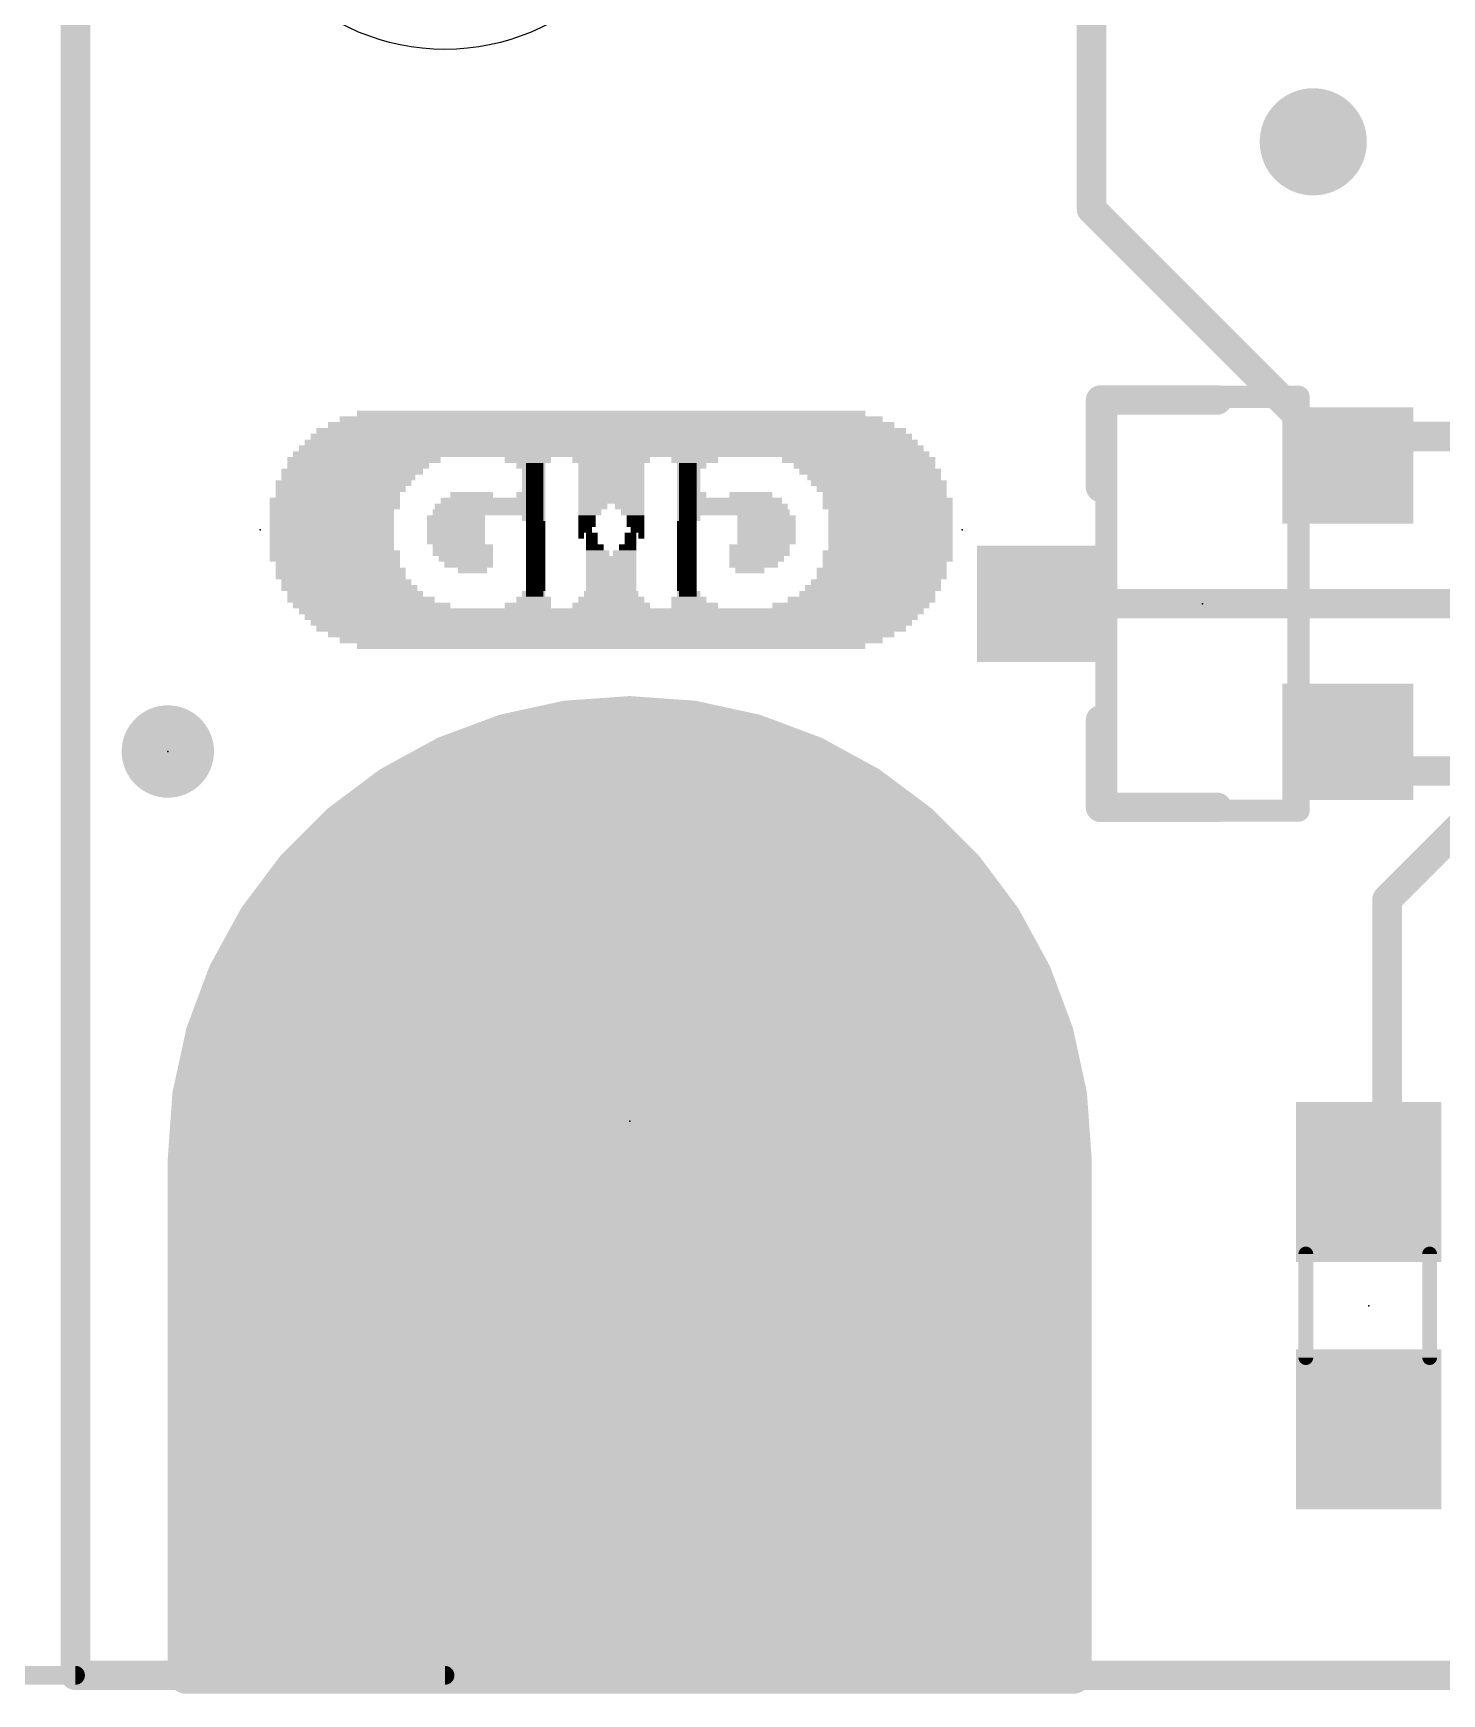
# Model space of a CAD drawing. Extents: x -23 to 93, y -71 to 33.
# Drawn here: x -0.29 to 9.39, y -0.13 to 11.29 of the extents above; entities that cross this region are included whole.
import ezdxf

# ---------------------------------------------------------------- set-up
doc = ezdxf.new("R2010")
doc.units = 0
for name, color, linetype in [('1', 12, 'CONTINUOUS'), ('16', 132, 'CONTINUOUS'), ('17', 110, 'CONTINUOUS'), ('18', 110, 'CONTINUOUS'), ('20', 53, 'CONTINUOUS'), ('21', 41, 'CONTINUOUS'), ('22', 40, 'CONTINUOUS'), ('23', 53, 'CONTINUOUS'), ('24', 53, 'CONTINUOUS'), ('31', 253, 'CONTINUOUS'), ('47', 253, 'CONTINUOUS'), ('51', 53, 'CONTINUOUS')]:
    doc.layers.add(name, color=color, linetype=linetype)

# ---------------------------------------------------------------- blocks, each defined once
blk = doc.blocks.new('PIE')
at = {"const_width": 0.5}
blk.add_lwpolyline([(0, -0.25, 1), (0, 0.25, 1), (0, -0.25)], format="xyb", dxfattribs=at)
blk = doc.blocks.new('ROUNDP')
at = {"const_width": 0.5}
blk.add_lwpolyline([(0, -0.25, 1), (0, 0.25, 1), (0, -0.25)], format="xyb", dxfattribs=at)
blk = doc.blocks.new('RECT')
blk.add_solid([(-0.5, -0.5), (0.5, -0.5), (-0.5, 0.5), (0.5, 0.5)])
blk = doc.blocks.new('ROUNDV')
at = {"const_width": 0.5}
blk.add_lwpolyline([(0, -0.25, 1), (0, 0.25, 1), (0, -0.25)], format="xyb", dxfattribs=at)

msp = doc.modelspace()

# ---------------------------------------------------------------- linework, layer by layer
at = {"layer": '1'}
for points, const_width in [([(0, 25.4), (0, 0)], 0.2032), ([(6.985, 13.97), (6.985, 10.078)], 0.2032), ([(6.985, 10.078), (8.747, 8.316)], 0.2032), ([(8.947, 8.516), (8.747, 8.316)], 0.2032), ([(10.287, 8.516), (8.947, 8.516)], 0.2032), ([(6.647, 7.366), (11.557, 7.366)], 0.2032), ([(3.3762, 6.573), (2.9513, 6.4805)], 0.254), ([(3.81, 6.604), (3.3762, 6.573)], 0.254), ([(4.2438, 6.573), (3.81, 6.604)], 0.254), ([(4.6687, 6.4805), (4.2438, 6.573)], 0.254), ([(2.9513, 6.4805), (2.5438, 6.3286)], 0.254), ([(5.0762, 6.3286), (4.6687, 6.4805)], 0.254), ([(8.947, 6.216), (8.747, 6.416)], 0.2032), ([(2.5438, 6.3286), (2.1621, 6.1201)], 0.254), ([(2.6013, 6.35), (5.0187, 6.35)], 0.254), ([(5.4579, 6.1201), (5.0762, 6.3286)], 0.254), ([(9.525, 6.216), (8.947, 6.216)], 0.2032), ([(2.1621, 6.1201), (1.814, 5.8595)], 0.254), ([(2.1299, 6.096), (5.4901, 6.096)], 0.254), ([(5.806, 5.8595), (5.4579, 6.1201)], 0.254), ([(1.814, 5.8595), (1.5065, 5.552)], 0.254), ([(1.7965, 5.842), (5.8235, 5.842)], 0.254), ([(6.1135, 5.552), (5.806, 5.8595)], 0.254), ([(9.017, 5.334), (9.525, 5.842)], 0.2032), ([(1.5425, 5.588), (6.0775, 5.588)], 0.254), ([(1.5065, 5.552), (1.2459, 5.2039)], 0.254), ([(6.3741, 5.2039), (6.1135, 5.552)], 0.254), ([(1.3433, 5.334), (6.2767, 5.334)], 0.254), ([(9.017, 3.517), (9.017, 5.334)], 0.2032), ([(1.2459, 5.2039), (1.0374, 4.8222)], 0.254), ([(6.5826, 4.8222), (6.3741, 5.2039)], 0.254), ([(1.1782, 5.08), (6.4418, 5.08)], 0.254), ([(1.0374, 4.8222), (0.8855, 4.4147)], 0.254), ([(1.0395, 4.826), (6.5805, 4.826)], 0.254), ([(6.7345, 4.4147), (6.5826, 4.8222)], 0.254), ([(0.9441, 4.572), (6.6759, 4.572)], 0.254), ([(0.8855, 4.4147), (0.793, 3.9898)], 0.254), ([(6.827, 3.9898), (6.7345, 4.4147)], 0.254), ([(0.8644, 4.318), (6.7556, 4.318)], 0.254), ([(0.793, 3.9898), (0.762, 3.556)], 0.254), ([(0.8092, 4.064), (6.8108, 4.064)], 0.254), ([(6.858, 3.556), (6.827, 3.9898)], 0.254), ([(0.7802, 3.81), (6.8398, 3.81)], 0.254), ([(0.762, 3.556), (0.762, 0)], 0.254), ([(0.762, 3.556), (6.858, 3.556)], 0.254), ([(6.858, 0), (6.858, 3.556)], 0.254), ([(8.89, 3.39), (9.017, 3.517)], 0.2032), ([(0.762, 3.302), (6.858, 3.302)], 0.254), ([(0.762, 3.048), (6.858, 3.048)], 0.254), ([(0.762, 2.794), (6.858, 2.794)], 0.254), ([(0.762, 2.54), (6.858, 2.54)], 0.254), ([(0.762, 2.286), (6.858, 2.286)], 0.254), ([(0.762, 2.032), (6.858, 2.032)], 0.254), ([(0.762, 1.778), (6.858, 1.778)], 0.254), ([(0.762, 1.524), (6.858, 1.524)], 0.254), ([(0.762, 1.27), (6.858, 1.27)], 0.254), ([(0.762, 1.016), (6.858, 1.016)], 0.254), ([(0.762, 0.762), (6.858, 0.762)], 0.254), ([(0.762, 0.508), (6.858, 0.508)], 0.254), ([(0.762, 0.254), (6.858, 0.254)], 0.254), ([(0.762, 0), (6.858, 0)], 0.254), ([(0.762, 0), (6.858, 0)], 0.254), ([(0, 0), (38.1, 0)], 0.2032)]:
    msp.add_lwpolyline(points, dxfattribs=dict(at, const_width=const_width))
for points, const_width in [([(7.0209, 10.1139, 1), (6.9491, 10.0421)], 0.1016), ([(6.9342, 10.078, 1), (7.0358, 10.078)], 0.1016), ([(8.947, 8.5668, 1), (8.947, 8.4652)], 0.1016), ([(8.9829, 8.4801, 1), (8.9111, 8.5519)], 0.1016), ([(8.7111, 8.3519, 1), (8.7829, 8.2801)], 0.1016), ([(8.7111, 8.2801, 1), (8.7829, 8.3519)], 0.1016), ([(6.647, 7.4168, 1), (6.647, 7.3152)], 0.1016), ([(3.3717, 6.6363, 1), (3.3808, 6.5096)], 0.127), ([(3.3897, 6.5109, 1), (3.3627, 6.635)], 0.127), ([(3.8145, 6.6673, 1), (3.8055, 6.5407)], 0.127), ([(3.8145, 6.5407, 1), (3.8055, 6.6673)], 0.127), ([(4.2573, 6.635, 1), (4.2303, 6.5109)], 0.127), ([(4.2392, 6.5096, 1), (4.2483, 6.6363)], 0.127), ([(2.9378, 6.5426, 1), (2.9648, 6.4185)], 0.127), ([(2.9735, 6.421, 1), (2.9291, 6.54)], 0.127), ([(4.6909, 6.54, 1), (4.6465, 6.421)], 0.127), ([(4.6552, 6.4185, 1), (4.6822, 6.5426)], 0.127), ([(8.7829, 6.4519, 1), (8.7111, 6.3801)], 0.1016), ([(2.5216, 6.3881, 1), (2.566, 6.2691)], 0.127), ([(2.5742, 6.2728, 1), (2.5134, 6.3843)], 0.127), ([(2.6013, 6.4135, 1), (2.6013, 6.2865)], 0.127), ([(5.1066, 6.3843, 1), (5.0458, 6.2728)], 0.127), ([(5.0187, 6.2865, 1), (5.0187, 6.4135)], 0.127), ([(5.054, 6.2691, 1), (5.0984, 6.3881)], 0.127), ([(8.947, 6.2668, 1), (8.947, 6.1652)], 0.1016), ([(8.9111, 6.1801, 1), (8.9829, 6.2519)], 0.1016), ([(2.1299, 6.1595, 1), (2.1299, 6.0325)], 0.127), ([(2.1317, 6.1759, 1), (2.1926, 6.0644)], 0.127), ([(2.2002, 6.0693, 1), (2.1241, 6.171)], 0.127), ([(5.4959, 6.171, 1), (5.4198, 6.0693)], 0.127), ([(5.4274, 6.0644, 1), (5.4883, 6.1759)], 0.127), ([(5.4901, 6.0325, 1), (5.4901, 6.1595)], 0.127), ([(1.7965, 5.9055, 1), (1.7965, 5.7785)], 0.127), ([(1.7759, 5.9104, 1), (1.852, 5.8087)], 0.127), ([(1.8589, 5.8146, 1), (1.7691, 5.9044)], 0.127), ([(5.8509, 5.9044, 1), (5.7611, 5.8146)], 0.127), ([(5.768, 5.8087, 1), (5.8441, 5.9104)], 0.127), ([(5.8235, 5.7785, 1), (5.8235, 5.9055)], 0.127), ([(1.5425, 5.6515, 1), (1.5425, 5.5245)], 0.127), ([(6.0775, 5.5245, 1), (6.0775, 5.6515)], 0.127), ([(1.4616, 5.5969, 1), (1.5514, 5.5071)], 0.127), ([(1.5573, 5.514, 1), (1.4556, 5.5901)], 0.127), ([(6.1644, 5.5901, 1), (6.0627, 5.514)], 0.127), ([(6.0686, 5.5071, 1), (6.1584, 5.5969)], 0.127), ([(1.3433, 5.3975, 1), (1.3433, 5.2705)], 0.127), ([(6.2767, 5.2705, 1), (6.2767, 5.3975)], 0.127), ([(9.0678, 5.334, 1), (8.9662, 5.334)], 0.1016), ([(8.9811, 5.3699, 1), (9.0529, 5.2981)], 0.1016), ([(1.195, 5.2419, 1), (1.2967, 5.1658)], 0.127), ([(1.3016, 5.1734, 1), (1.1901, 5.2343)], 0.127), ([(6.4299, 5.2343, 1), (6.3184, 5.1734)], 0.127), ([(6.3233, 5.1658, 1), (6.425, 5.2419)], 0.127), ([(1.1782, 5.1435, 1), (1.1782, 5.0165)], 0.127), ([(6.4418, 5.0165, 1), (6.4418, 5.1435)], 0.127), ([(0.9817, 4.8526, 1), (1.0932, 4.7918)], 0.127), ([(1.0395, 4.8895, 1), (1.0395, 4.7625)], 0.127), ([(1.0969, 4.8, 1), (0.9779, 4.8444)], 0.127), ([(6.6421, 4.8444, 1), (6.5231, 4.8)], 0.127), ([(6.5268, 4.7918, 1), (6.6383, 4.8526)], 0.127), ([(6.5805, 4.7625, 1), (6.5805, 4.8895)], 0.127), ([(0.9441, 4.6355, 1), (0.9441, 4.5085)], 0.127), ([(6.6759, 4.5085, 1), (6.6759, 4.6355)], 0.127), ([(0.826, 4.4369, 1), (0.945, 4.3925)], 0.127), ([(0.9475, 4.4012, 1), (0.8234, 4.4282)], 0.127), ([(6.7966, 4.4282, 1), (6.6725, 4.4012)], 0.127), ([(6.675, 4.3925, 1), (6.794, 4.4369)], 0.127), ([(0.8644, 4.3815, 1), (0.8644, 4.2545)], 0.127), ([(6.7556, 4.2545, 1), (6.7556, 4.3815)], 0.127), ([(0.8564, 3.9852, 1), (0.7297, 3.9943)], 0.127), ([(0.8092, 4.1275, 1), (0.8092, 4.0005)], 0.127), ([(6.8903, 3.9943, 1), (6.7636, 3.9852)], 0.127), ([(6.8108, 4.0005, 1), (6.8108, 4.1275)], 0.127), ([(0.731, 4.0033, 1), (0.8551, 3.9763)], 0.127), ([(6.7649, 3.9763, 1), (6.889, 4.0033)], 0.127), ([(0.7802, 3.8735, 1), (0.7802, 3.7465)], 0.127), ([(6.8398, 3.7465, 1), (6.8398, 3.8735)], 0.127), ([(0.8255, 3.556, 1), (0.6985, 3.556)], 0.127), ([(0.762, 3.6195, 1), (0.762, 3.4925)], 0.127), ([(6.9215, 3.556, 1), (6.7945, 3.556)], 0.127), ([(6.858, 3.4925, 1), (6.858, 3.6195)], 0.127), ([(0.6987, 3.5605, 1), (0.8253, 3.5515)], 0.127), ([(6.7947, 3.5515, 1), (6.9213, 3.5605)], 0.127), ([(8.9662, 3.517, 1), (9.0678, 3.517)], 0.1016), ([(9.0529, 3.4811, 1), (8.9811, 3.5529)], 0.1016), ([(0.762, 3.3655, 1), (0.762, 3.2385)], 0.127), ([(6.858, 3.2385, 1), (6.858, 3.3655)], 0.127), ([(8.8541, 3.4259, 1), (8.9259, 3.3541)], 0.1016), ([(0.762, 3.1115, 1), (0.762, 2.9845)], 0.127), ([(6.858, 2.9845, 1), (6.858, 3.1115)], 0.127), ([(0.762, 2.8575, 1), (0.762, 2.7305)], 0.127), ([(6.858, 2.7305, 1), (6.858, 2.8575)], 0.127), ([(0.762, 2.6035, 1), (0.762, 2.4765)], 0.127), ([(6.858, 2.4765, 1), (6.858, 2.6035)], 0.127), ([(0.762, 2.3495, 1), (0.762, 2.2225)], 0.127), ([(6.858, 2.2225, 1), (6.858, 2.3495)], 0.127), ([(0.762, 2.0955, 1), (0.762, 1.9685)], 0.127), ([(6.858, 1.9685, 1), (6.858, 2.0955)], 0.127), ([(0.762, 1.8415, 1), (0.762, 1.7145)], 0.127), ([(6.858, 1.7145, 1), (6.858, 1.8415)], 0.127), ([(0.762, 1.5875, 1), (0.762, 1.4605)], 0.127), ([(6.858, 1.4605, 1), (6.858, 1.5875)], 0.127), ([(0.762, 1.3335, 1), (0.762, 1.2065)], 0.127), ([(6.858, 1.2065, 1), (6.858, 1.3335)], 0.127), ([(0.762, 1.0795, 1), (0.762, 0.9525)], 0.127), ([(6.858, 0.9525, 1), (6.858, 1.0795)], 0.127), ([(0.762, 0.8255, 1), (0.762, 0.6985)], 0.127), ([(6.858, 0.6985, 1), (6.858, 0.8255)], 0.127), ([(0.762, 0.5715, 1), (0.762, 0.4445)], 0.127), ([(6.858, 0.4445, 1), (6.858, 0.5715)], 0.127), ([(0.762, 0.3175, 1), (0.762, 0.1905)], 0.127), ([(6.858, 0.1905, 1), (6.858, 0.3175)], 0.127), ([(0.762, 0.0635, 1), (0.762, -0.0635)], 0.127), ([(0.762, 0.0635, 1), (0.762, -0.0635)], 0.127), ([(6.858, -0.0635, 1), (6.858, 0.0635)], 0.127), ([(6.858, -0.0635, 1), (6.858, 0.0635)], 0.127), ([(0, 0.0508, 1), (0, -0.0508)], 0.1016), ([(-0.0508, 0, 1), (0.0508, 0)], 0.1016), ([(0.6985, 0, 1), (0.8255, 0)], 0.127), ([(6.7945, 0, 1), (6.9215, 0)], 0.127)]:
    msp.add_lwpolyline(points, format="xyb", dxfattribs=dict(at, const_width=const_width))
at = {"layer": '16'}
for points, const_width in [([(0, 25.4), (0, 0)], 0.2032), ([(3.3762, 6.573), (2.9513, 6.4805)], 0.254), ([(3.81, 6.604), (3.3762, 6.573)], 0.254), ([(4.2438, 6.573), (3.81, 6.604)], 0.254), ([(4.6687, 6.4805), (4.2438, 6.573)], 0.254), ([(2.9513, 6.4805), (2.5438, 6.3286)], 0.254), ([(5.0762, 6.3286), (4.6687, 6.4805)], 0.254), ([(2.5438, 6.3286), (2.1621, 6.1201)], 0.254), ([(2.6013, 6.35), (5.0187, 6.35)], 0.254), ([(5.4579, 6.1201), (5.0762, 6.3286)], 0.254), ([(2.1621, 6.1201), (1.814, 5.8595)], 0.254), ([(2.1299, 6.096), (5.4901, 6.096)], 0.254), ([(5.806, 5.8595), (5.4579, 6.1201)], 0.254), ([(1.814, 5.8595), (1.5065, 5.552)], 0.254), ([(1.7965, 5.842), (5.8235, 5.842)], 0.254), ([(6.1135, 5.552), (5.806, 5.8595)], 0.254), ([(1.5425, 5.588), (6.0775, 5.588)], 0.254), ([(1.5065, 5.552), (1.2459, 5.2039)], 0.254), ([(6.3741, 5.2039), (6.1135, 5.552)], 0.254), ([(1.3433, 5.334), (6.2767, 5.334)], 0.254), ([(1.2459, 5.2039), (1.0374, 4.8222)], 0.254), ([(6.5826, 4.8222), (6.3741, 5.2039)], 0.254), ([(1.1782, 5.08), (6.4418, 5.08)], 0.254), ([(1.0374, 4.8222), (0.8855, 4.4147)], 0.254), ([(1.0395, 4.826), (6.5805, 4.826)], 0.254), ([(6.7345, 4.4147), (6.5826, 4.8222)], 0.254), ([(0.9441, 4.572), (6.6759, 4.572)], 0.254), ([(0.8855, 4.4147), (0.793, 3.9898)], 0.254), ([(6.827, 3.9898), (6.7345, 4.4147)], 0.254), ([(0.8644, 4.318), (6.7556, 4.318)], 0.254), ([(0.793, 3.9898), (0.762, 3.556)], 0.254), ([(0.8092, 4.064), (6.8108, 4.064)], 0.254), ([(6.858, 3.556), (6.827, 3.9898)], 0.254), ([(0.7802, 3.81), (6.8398, 3.81)], 0.254), ([(0.762, 3.556), (0.762, 0)], 0.254), ([(0.762, 3.556), (6.858, 3.556)], 0.254), ([(6.858, 0), (6.858, 3.556)], 0.254), ([(0.762, 3.302), (6.858, 3.302)], 0.254), ([(0.762, 3.048), (6.858, 3.048)], 0.254), ([(0.762, 2.794), (6.858, 2.794)], 0.254), ([(0.762, 2.54), (6.858, 2.54)], 0.254), ([(0.762, 2.286), (6.858, 2.286)], 0.254), ([(0.762, 2.032), (6.858, 2.032)], 0.254), ([(0.762, 1.778), (6.858, 1.778)], 0.254), ([(0.762, 1.524), (6.858, 1.524)], 0.254), ([(0.762, 1.27), (6.858, 1.27)], 0.254), ([(0.762, 1.016), (6.858, 1.016)], 0.254), ([(0.762, 0.762), (6.858, 0.762)], 0.254), ([(0.762, 0.508), (6.858, 0.508)], 0.254), ([(0.762, 0.254), (6.858, 0.254)], 0.254), ([(0.762, 0), (6.858, 0)], 0.254), ([(0.762, 0), (6.858, 0)], 0.254), ([(0, 0), (38.1, 0)], 0.2032)]:
    msp.add_lwpolyline(points, dxfattribs=dict(at, const_width=const_width))
for points, const_width in [([(3.3717, 6.6363, 1), (3.3808, 6.5096)], 0.127), ([(3.3897, 6.5109, 1), (3.3627, 6.635)], 0.127), ([(3.8145, 6.6673, 1), (3.8055, 6.5407)], 0.127), ([(3.8145, 6.5407, 1), (3.8055, 6.6673)], 0.127), ([(4.2573, 6.635, 1), (4.2303, 6.5109)], 0.127), ([(4.2392, 6.5096, 1), (4.2483, 6.6363)], 0.127), ([(2.9378, 6.5426, 1), (2.9648, 6.4185)], 0.127), ([(2.9735, 6.421, 1), (2.9291, 6.54)], 0.127), ([(4.6909, 6.54, 1), (4.6465, 6.421)], 0.127), ([(4.6552, 6.4185, 1), (4.6822, 6.5426)], 0.127), ([(2.5216, 6.3881, 1), (2.566, 6.2691)], 0.127), ([(2.5742, 6.2728, 1), (2.5134, 6.3843)], 0.127), ([(2.6013, 6.4135, 1), (2.6013, 6.2865)], 0.127), ([(5.1066, 6.3843, 1), (5.0458, 6.2728)], 0.127), ([(5.0187, 6.2865, 1), (5.0187, 6.4135)], 0.127), ([(5.054, 6.2691, 1), (5.0984, 6.3881)], 0.127), ([(2.1299, 6.1595, 1), (2.1299, 6.0325)], 0.127), ([(2.1317, 6.1759, 1), (2.1926, 6.0644)], 0.127), ([(2.2002, 6.0693, 1), (2.1241, 6.171)], 0.127), ([(5.4959, 6.171, 1), (5.4198, 6.0693)], 0.127), ([(5.4274, 6.0644, 1), (5.4883, 6.1759)], 0.127), ([(5.4901, 6.0325, 1), (5.4901, 6.1595)], 0.127), ([(1.7965, 5.9055, 1), (1.7965, 5.7785)], 0.127), ([(1.7759, 5.9104, 1), (1.852, 5.8087)], 0.127), ([(1.8589, 5.8146, 1), (1.7691, 5.9044)], 0.127), ([(5.8509, 5.9044, 1), (5.7611, 5.8146)], 0.127), ([(5.768, 5.8087, 1), (5.8441, 5.9104)], 0.127), ([(5.8235, 5.7785, 1), (5.8235, 5.9055)], 0.127), ([(1.5425, 5.6515, 1), (1.5425, 5.5245)], 0.127), ([(6.0775, 5.5245, 1), (6.0775, 5.6515)], 0.127), ([(1.4616, 5.5969, 1), (1.5514, 5.5071)], 0.127), ([(1.5573, 5.514, 1), (1.4556, 5.5901)], 0.127), ([(6.1644, 5.5901, 1), (6.0627, 5.514)], 0.127), ([(6.0686, 5.5071, 1), (6.1584, 5.5969)], 0.127), ([(1.3433, 5.3975, 1), (1.3433, 5.2705)], 0.127), ([(6.2767, 5.2705, 1), (6.2767, 5.3975)], 0.127), ([(1.195, 5.2419, 1), (1.2967, 5.1658)], 0.127), ([(1.3016, 5.1734, 1), (1.1901, 5.2343)], 0.127), ([(6.4299, 5.2343, 1), (6.3184, 5.1734)], 0.127), ([(6.3233, 5.1658, 1), (6.425, 5.2419)], 0.127), ([(1.1782, 5.1435, 1), (1.1782, 5.0165)], 0.127), ([(6.4418, 5.0165, 1), (6.4418, 5.1435)], 0.127), ([(0.9817, 4.8526, 1), (1.0932, 4.7918)], 0.127), ([(1.0395, 4.8895, 1), (1.0395, 4.7625)], 0.127), ([(1.0969, 4.8, 1), (0.9779, 4.8444)], 0.127), ([(6.6421, 4.8444, 1), (6.5231, 4.8)], 0.127), ([(6.5268, 4.7918, 1), (6.6383, 4.8526)], 0.127), ([(6.5805, 4.7625, 1), (6.5805, 4.8895)], 0.127), ([(0.9441, 4.6355, 1), (0.9441, 4.5085)], 0.127), ([(6.6759, 4.5085, 1), (6.6759, 4.6355)], 0.127), ([(0.826, 4.4369, 1), (0.945, 4.3925)], 0.127), ([(0.9475, 4.4012, 1), (0.8234, 4.4282)], 0.127), ([(6.7966, 4.4282, 1), (6.6725, 4.4012)], 0.127), ([(6.675, 4.3925, 1), (6.794, 4.4369)], 0.127), ([(0.8644, 4.3815, 1), (0.8644, 4.2545)], 0.127), ([(6.7556, 4.2545, 1), (6.7556, 4.3815)], 0.127), ([(0.8564, 3.9852, 1), (0.7297, 3.9943)], 0.127), ([(0.8092, 4.1275, 1), (0.8092, 4.0005)], 0.127), ([(6.8903, 3.9943, 1), (6.7636, 3.9852)], 0.127), ([(6.8108, 4.0005, 1), (6.8108, 4.1275)], 0.127), ([(0.731, 4.0033, 1), (0.8551, 3.9763)], 0.127), ([(6.7649, 3.9763, 1), (6.889, 4.0033)], 0.127), ([(0.7802, 3.8735, 1), (0.7802, 3.7465)], 0.127), ([(6.8398, 3.7465, 1), (6.8398, 3.8735)], 0.127), ([(0.8255, 3.556, 1), (0.6985, 3.556)], 0.127), ([(0.762, 3.6195, 1), (0.762, 3.4925)], 0.127), ([(6.9215, 3.556, 1), (6.7945, 3.556)], 0.127), ([(6.858, 3.4925, 1), (6.858, 3.6195)], 0.127), ([(0.6987, 3.5605, 1), (0.8253, 3.5515)], 0.127), ([(6.7947, 3.5515, 1), (6.9213, 3.5605)], 0.127), ([(0.762, 3.3655, 1), (0.762, 3.2385)], 0.127), ([(6.858, 3.2385, 1), (6.858, 3.3655)], 0.127), ([(0.762, 3.1115, 1), (0.762, 2.9845)], 0.127), ([(6.858, 2.9845, 1), (6.858, 3.1115)], 0.127), ([(0.762, 2.8575, 1), (0.762, 2.7305)], 0.127), ([(6.858, 2.7305, 1), (6.858, 2.8575)], 0.127), ([(0.762, 2.6035, 1), (0.762, 2.4765)], 0.127), ([(6.858, 2.4765, 1), (6.858, 2.6035)], 0.127), ([(0.762, 2.3495, 1), (0.762, 2.2225)], 0.127), ([(6.858, 2.2225, 1), (6.858, 2.3495)], 0.127), ([(0.762, 2.0955, 1), (0.762, 1.9685)], 0.127), ([(6.858, 1.9685, 1), (6.858, 2.0955)], 0.127), ([(0.762, 1.8415, 1), (0.762, 1.7145)], 0.127), ([(6.858, 1.7145, 1), (6.858, 1.8415)], 0.127), ([(0.762, 1.5875, 1), (0.762, 1.4605)], 0.127), ([(6.858, 1.4605, 1), (6.858, 1.5875)], 0.127), ([(0.762, 1.3335, 1), (0.762, 1.2065)], 0.127), ([(6.858, 1.2065, 1), (6.858, 1.3335)], 0.127), ([(0.762, 1.0795, 1), (0.762, 0.9525)], 0.127), ([(6.858, 0.9525, 1), (6.858, 1.0795)], 0.127), ([(0.762, 0.8255, 1), (0.762, 0.6985)], 0.127), ([(6.858, 0.6985, 1), (6.858, 0.8255)], 0.127), ([(0.762, 0.5715, 1), (0.762, 0.4445)], 0.127), ([(6.858, 0.4445, 1), (6.858, 0.5715)], 0.127), ([(0.762, 0.3175, 1), (0.762, 0.1905)], 0.127), ([(6.858, 0.1905, 1), (6.858, 0.3175)], 0.127), ([(0.762, 0.0635, 1), (0.762, -0.0635)], 0.127), ([(0.762, 0.0635, 1), (0.762, -0.0635)], 0.127), ([(6.858, -0.0635, 1), (6.858, 0.0635)], 0.127), ([(6.858, -0.0635, 1), (6.858, 0.0635)], 0.127), ([(0, 0.0508, 1), (0, -0.0508)], 0.1016), ([(-0.0508, 0, 1), (0.0508, 0)], 0.1016), ([(0.6985, 0, 1), (0.8255, 0)], 0.127), ([(6.7945, 0, 1), (6.9215, 0)], 0.127)]:
    msp.add_lwpolyline(points, format="xyb", dxfattribs=dict(at, const_width=const_width))
at = {"layer": '20', "const_width": 0.2032}
for points in [[(0, 0), (0, 25.4)], [(38.1, 0), (0, 0)]]:
    msp.add_lwpolyline(points, dxfattribs=at)
at = {"layer": '20', "const_width": 0.1016}
for points in [[(0, 0.0508, 1), (0, -0.0508)], [(-0.0508, 0, 1), (0.0508, 0)]]:
    msp.add_lwpolyline(points, format="xyb", dxfattribs=at)
at = {"layer": '20'}
msp.add_circle((2.54, 12.7), 1.524, dxfattribs=at)
at = {"layer": '21', "const_width": 0.2032}
for points in [[(7.047, 8.166), (7.047, 8.766)], [(7.047, 8.766), (7.847, 8.766)], [(7.047, 6.566), (7.047, 5.966)], [(7.047, 5.966), (7.847, 5.966)]]:
    msp.add_lwpolyline(points, dxfattribs=at)
at = {"layer": '21', "const_width": 0.1016}
for points in [[(7.0978, 8.766, 1), (6.9962, 8.766)], [(7.047, 8.8168, 1), (7.047, 8.7152)], [(7.847, 8.7152, 1), (7.847, 8.8168)], [(6.9962, 8.166, 1), (7.0978, 8.166)], [(7.0978, 6.566, 1), (6.9962, 6.566)], [(7.047, 6.0168, 1), (7.047, 5.9152)], [(7.847, 5.9152, 1), (7.847, 6.0168)], [(6.9962, 5.966, 1), (7.0978, 5.966)]]:
    msp.add_lwpolyline(points, format="xyb", dxfattribs=at)
at = {"layer": '23'}
for p in [(1.27, 7.874), (7.747, 7.366), (0.635, 6.35), (3.81, 3.81), (8.89, 2.54)]:
    msp.add_point(p, dxfattribs=at)
at = {"layer": '24'}
for p in [(6.096, 7.874), (0.635, 6.35)]:
    msp.add_point(p, dxfattribs=at)
at = {"layer": '47', "const_width": 0.13}
for points in [[(0, 0), (-7.03, 0)], [(2.54, 0), (-3.22, 0)]]:
    msp.add_lwpolyline(points, dxfattribs=at)
at = {"layer": '47', "const_width": 0.065}
for points in [[(0, -0.0325, 1), (0, 0.0325)], [(2.54, -0.0325, 1), (2.54, 0.0325)]]:
    msp.add_lwpolyline(points, format="xyb", dxfattribs=at)
at = {"layer": '51'}
for points, const_width in [([(7.0866, 8.7884), (8.4074, 8.7884)], 0.1524), ([(7.0866, 5.9436), (7.0866, 8.7884)], 0.1524), ([(8.4074, 8.7884), (8.4074, 5.9436)], 0.1524), ([(8.4074, 5.9436), (7.0866, 5.9436)], 0.1524), ([(8.458, 2.184), (8.458, 2.896)], 0.1016), ([(9.309, 2.184), (9.309, 2.896)], 0.1016)]:
    msp.add_lwpolyline(points, dxfattribs=dict(at, const_width=const_width))
for points, const_width in [([(7.0866, 8.8265, 1), (7.0866, 8.7503)], 0.0762), ([(7.1247, 8.7884, 1), (7.0485, 8.7884)], 0.0762), ([(8.4455, 8.7884, 1), (8.3693, 8.7884)], 0.0762), ([(8.4074, 8.7503, 1), (8.4074, 8.8265)], 0.0762), ([(7.0866, 5.9817, 1), (7.0866, 5.9055)], 0.0762), ([(7.0485, 5.9436, 1), (7.1247, 5.9436)], 0.0762), ([(8.3693, 5.9436, 1), (8.4455, 5.9436)], 0.0762), ([(8.4074, 5.9055, 1), (8.4074, 5.9817)], 0.0762), ([(8.4834, 2.896, 1), (8.4326, 2.896)], 0.0508), ([(9.3344, 2.896, 1), (9.2836, 2.896)], 0.0508), ([(8.4326, 2.184, 1), (8.4834, 2.184)], 0.0508), ([(9.2836, 2.184, 1), (9.3344, 2.184)], 0.0508)]:
    msp.add_lwpolyline(points, format="xyb", dxfattribs=dict(at, const_width=const_width))

# ---------------------------------------------------------------- block references
at = {"layer": '1', "xscale": 0.8, "yscale": 0.9, "rotation": 90}
for p in [(8.747, 8.316), (6.647, 7.366), (8.747, 6.416)]:
    msp.add_blockref('RECT', p, dxfattribs=at)
at = {"layer": '1', "xscale": 0.635, "yscale": 0.635}
msp.add_blockref('PIE', (0.635, 6.35), dxfattribs=at)
at = {"layer": '1', "xscale": 1.1, "rotation": 90}
for p in [(8.89, 3.39), (8.89, 1.69)]:
    msp.add_blockref('RECT', p, dxfattribs=at)
at = {"layer": '16', "xscale": 0.635, "yscale": 0.635}
msp.add_blockref('PIE', (0.635, 6.35), dxfattribs=at)
at = {"layer": '17', "xscale": 5.08, "yscale": 5.08}
msp.add_blockref('ROUNDP', (3.81, 3.556), dxfattribs=at)
msp.add_blockref('ROUNDP', (3.81, 3.556), dxfattribs=at)
at = {"layer": '18', "xscale": 0.7366, "yscale": 0.7366}
msp.add_blockref('ROUNDV', (8.509, 10.541), dxfattribs=at)
msp.add_blockref('ROUNDV', (8.509, 10.541), dxfattribs=at)
at = {"layer": '21', "yscale": 0.04}
for p, xscale in [((3.69, 8.674), 3.48), ((3.69, 8.554), 4.04), ((3.69, 8.594), 3.88), ((3.69, 8.634), 3.72), ((3.69, 8.434), 4.28), ((3.69, 8.474), 4.2), ((3.69, 8.514), 4.12), ((1.99, 8.354), 1.04), ((1.95, 8.314), 0.96), ((2.05, 8.394), 1.08), ((4.35, 8.394), 3.04), ((3.11, 8.354), 0.32), ((3.13, 8.314), 0.2), ((3.71, 8.354), 0.48), ((3.71, 8.314), 0.4), ((4.23, 8.354), 0.16), ((4.21, 8.314), 0.12), ((5.39, 8.354), 1.04), ((5.43, 8.314), 0.96), ((1.91, 8.274), 0.96), ((1.87, 8.234), 0.88), ((3.15, 8.274), 0.16), ((3.15, 8.234), 0.16), ((3.73, 8.274), 0.36), ((3.73, 8.234), 0.36), ((4.21, 8.274), 0.12), ((4.21, 8.234), 0.12), ((5.47, 8.274), 0.96), ((5.49, 8.234), 0.92), ((1.85, 8.194), 0.92), ((1.83, 8.154), 0.88), ((1.81, 8.114), 0.84), ((2.73, 8.114), 0.28), ((3.13, 8.114), 0.2), ((3.15, 8.194), 0.16), ((3.15, 8.154), 0.16), ((3.75, 8.194), 0.32), ((3.77, 8.154), 0.28), ((3.79, 8.114), 0.24), ((4.21, 8.194), 0.12), ((4.21, 8.154), 0.12), ((4.21, 8.114), 0.12), ((4.67, 8.114), 0.24), ((5.53, 8.194), 0.92), ((5.55, 8.154), 0.88), ((5.57, 8.114), 0.84), ((1.79, 8.074), 0.88), ((1.79, 8.034), 0.88), ((1.77, 7.994), 0.84), ((2.85, 8.034), 0.76), ((2.85, 7.994), 0.76), ((2.87, 8.074), 0.72), ((3.79, 8.074), 0.24), ((3.81, 8.034), 0.2), ((3.83, 7.994), 0.16), ((4.21, 8.074), 0.12), ((4.21, 8.034), 0.12), ((4.21, 7.994), 0.12), ((4.69, 8.074), 0.28), ((4.71, 8.034), 0.32), ((4.73, 7.994), 0.36), ((5.59, 8.074), 0.88), ((5.61, 8.034), 0.84), ((5.61, 7.994), 0.84), ((1.77, 7.954), 0.84), ((1.77, 7.914), 0.84), ((1.77, 7.874), 0.84), ((2.57, 7.954), 0.28), ((2.55, 7.914), 0.24), ((2.55, 7.874), 0.24), ((3.15, 7.954), 0.16), ((3.17, 7.914), 0.12), ((3.17, 7.874), 0.12), ((3.53, 7.874), 0.04), ((3.85, 7.954), 0.12), ((3.85, 7.914), 0.12), ((3.87, 7.874), 0.08), ((4.21, 7.954), 0.12), ((4.21, 7.914), 0.12), ((4.21, 7.874), 0.12), ((4.75, 7.954), 0.4), ((4.75, 7.914), 0.4), ((4.75, 7.874), 0.4), ((5.61, 7.954), 0.84), ((5.61, 7.914), 0.84), ((5.61, 7.874), 0.84), ((1.77, 7.834), 0.84), ((1.77, 7.794), 0.84), ((1.77, 7.754), 0.84), ((2.55, 7.834), 0.24), ((2.55, 7.794), 0.24), ((2.67, 7.754), 0.4), ((3.17, 7.834), 0.12), ((3.17, 7.794), 0.12), ((3.17, 7.754), 0.12), ((3.55, 7.834), 0.08), ((3.55, 7.794), 0.08), ((3.57, 7.754), 0.12), ((3.89, 7.834), 0.04), ((4.21, 7.834), 0.12), ((4.21, 7.794), 0.12), ((4.21, 7.754), 0.12), ((4.75, 7.834), 0.4), ((4.75, 7.794), 0.4), ((4.73, 7.754), 0.36), ((5.61, 7.834), 0.84), ((5.61, 7.794), 0.84), ((5.61, 7.754), 0.84), ((1.79, 7.714), 0.88), ((1.79, 7.674), 0.88), ((1.81, 7.634), 0.84), ((2.67, 7.714), 0.4), ((2.69, 7.674), 0.36), ((2.71, 7.634), 0.32), ((3.17, 7.714), 0.12), ((3.17, 7.674), 0.12), ((3.17, 7.634), 0.12), ((3.59, 7.714), 0.16), ((3.61, 7.674), 0.2), ((3.61, 7.634), 0.2), ((4.21, 7.714), 0.12), ((4.21, 7.674), 0.12), ((4.21, 7.634), 0.12), ((4.73, 7.714), 0.36), ((4.71, 7.674), 0.32), ((4.69, 7.634), 0.28), ((5.59, 7.674), 0.88), ((5.57, 7.634), 0.84), ((5.61, 7.714), 0.84), ((1.83, 7.594), 0.88), ((1.83, 7.554), 0.88), ((1.87, 7.514), 0.88), ((2.73, 7.594), 0.2), ((3.17, 7.594), 0.12), ((3.17, 7.554), 0.12), ((3.17, 7.514), 0.12), ((3.63, 7.594), 0.24), ((3.65, 7.554), 0.28), ((3.67, 7.514), 0.32), ((4.21, 7.594), 0.12), ((4.21, 7.554), 0.12), ((4.21, 7.514), 0.12), ((4.63, 7.594), 0.16), ((5.51, 7.514), 0.88), ((5.55, 7.594), 0.88), ((5.55, 7.554), 0.88), ((1.89, 7.474), 0.92), ((1.93, 7.434), 0.92), ((3.15, 7.434), 0.16), ((3.17, 7.474), 0.12), ((3.67, 7.474), 0.32), ((3.69, 7.434), 0.36), ((4.21, 7.474), 0.12), ((4.21, 7.434), 0.12), ((5.45, 7.434), 0.92), ((5.49, 7.474), 0.92), ((2.03, 7.354), 1.04), ((3.69, 7.314), 4.28), ((3.11, 7.354), 0.32), ((3.15, 7.394), 0.24), ((3.69, 7.394), 0.44), ((3.71, 7.354), 0.48), ((4.21, 7.354), 0.2), ((4.23, 7.394), 0.16), ((5.33, 7.354), 1.08), ((3.69, 7.274), 4.2), ((3.69, 7.234), 4.12), ((3.69, 7.194), 4.04), ((3.69, 7.154), 3.88), ((3.69, 7.114), 3.72), ((3.69, 7.074), 3.48)]:
    msp.add_blockref('RECT', p, dxfattribs=dict(at, xscale=xscale))
for p in [(1.97, 7.394), (5.41, 7.394)]:
    msp.add_blockref('RECT', p, dxfattribs=at)
at = {"layer": '22', "yscale": 0.04, "rotation": 180}
for p, xscale in [((3.676, 8.674), 3.48), ((3.676, 8.554), 4.04), ((3.676, 8.594), 3.88), ((3.676, 8.634), 3.72), ((3.676, 8.434), 4.28), ((3.676, 8.474), 4.2), ((3.676, 8.514), 4.12), ((1.976, 8.354), 1.04), ((1.936, 8.314), 0.96), ((3.016, 8.394), 3.04), ((3.136, 8.354), 0.16), ((3.156, 8.314), 0.12), ((3.656, 8.354), 0.48), ((3.656, 8.314), 0.4), ((4.256, 8.354), 0.32), ((4.236, 8.314), 0.2), ((5.316, 8.394), 1.08), ((5.376, 8.354), 1.04), ((5.416, 8.314), 0.96), ((1.896, 8.274), 0.96), ((1.876, 8.234), 0.92), ((3.156, 8.274), 0.12), ((3.156, 8.234), 0.12), ((3.636, 8.274), 0.36), ((3.636, 8.234), 0.36), ((4.216, 8.274), 0.16), ((4.216, 8.234), 0.16), ((5.456, 8.274), 0.96), ((5.496, 8.234), 0.88), ((1.836, 8.194), 0.92), ((1.816, 8.154), 0.88), ((1.796, 8.114), 0.84), ((2.696, 8.114), 0.24), ((3.156, 8.194), 0.12), ((3.156, 8.154), 0.12), ((3.156, 8.114), 0.12), ((3.616, 8.194), 0.32), ((3.596, 8.154), 0.28), ((3.576, 8.114), 0.24), ((4.216, 8.194), 0.16), ((4.216, 8.154), 0.16), ((4.236, 8.114), 0.2), ((4.636, 8.114), 0.28), ((5.516, 8.194), 0.92), ((5.536, 8.154), 0.88), ((5.556, 8.114), 0.84), ((1.776, 8.074), 0.88), ((1.756, 8.034), 0.84), ((1.756, 7.994), 0.84), ((2.636, 7.994), 0.36), ((2.656, 8.034), 0.32), ((2.676, 8.074), 0.28), ((3.156, 8.074), 0.12), ((3.156, 8.034), 0.12), ((3.156, 7.994), 0.12), ((3.576, 8.074), 0.24), ((3.556, 8.034), 0.2), ((3.536, 7.994), 0.16), ((4.496, 8.074), 0.72), ((4.516, 8.034), 0.76), ((4.516, 7.994), 0.76), ((5.576, 8.074), 0.88), ((5.576, 8.034), 0.88), ((5.596, 7.994), 0.84), ((1.756, 7.954), 0.84), ((1.756, 7.914), 0.84), ((1.756, 7.874), 0.84), ((2.616, 7.954), 0.4), ((2.616, 7.914), 0.4), ((2.616, 7.874), 0.4), ((3.156, 7.954), 0.12), ((3.156, 7.914), 0.12), ((3.156, 7.874), 0.12), ((3.516, 7.954), 0.12), ((3.516, 7.914), 0.12), ((3.496, 7.874), 0.08), ((3.836, 7.874), 0.04), ((4.216, 7.954), 0.16), ((4.196, 7.914), 0.12), ((4.196, 7.874), 0.12), ((4.796, 7.954), 0.28), ((4.816, 7.914), 0.24), ((4.816, 7.874), 0.24), ((5.596, 7.954), 0.84), ((5.596, 7.914), 0.84), ((5.596, 7.874), 0.84), ((1.756, 7.834), 0.84), ((1.756, 7.794), 0.84), ((1.756, 7.754), 0.84), ((2.616, 7.834), 0.4), ((2.616, 7.794), 0.4), ((2.636, 7.754), 0.36), ((3.156, 7.834), 0.12), ((3.156, 7.794), 0.12), ((3.156, 7.754), 0.12), ((3.476, 7.834), 0.04), ((3.796, 7.754), 0.12), ((3.816, 7.834), 0.08), ((3.816, 7.794), 0.08), ((4.196, 7.834), 0.12), ((4.196, 7.794), 0.12), ((4.196, 7.754), 0.12), ((4.696, 7.754), 0.4), ((4.816, 7.834), 0.24), ((4.816, 7.794), 0.24), ((5.596, 7.834), 0.84), ((5.596, 7.794), 0.84), ((5.596, 7.754), 0.84), ((1.756, 7.714), 0.84), ((1.776, 7.674), 0.88), ((1.796, 7.634), 0.84), ((2.636, 7.714), 0.36), ((2.656, 7.674), 0.32), ((2.676, 7.634), 0.28), ((3.156, 7.714), 0.12), ((3.156, 7.674), 0.12), ((3.156, 7.634), 0.12), ((3.756, 7.674), 0.2), ((3.756, 7.634), 0.2), ((3.776, 7.714), 0.16), ((4.196, 7.714), 0.12), ((4.196, 7.674), 0.12), ((4.196, 7.634), 0.12), ((4.696, 7.714), 0.4), ((4.676, 7.674), 0.36), ((4.656, 7.634), 0.32), ((5.576, 7.714), 0.88), ((5.576, 7.674), 0.88), ((5.556, 7.634), 0.84), ((1.816, 7.594), 0.88), ((1.816, 7.554), 0.88), ((1.856, 7.514), 0.88), ((2.736, 7.594), 0.16), ((3.156, 7.594), 0.12), ((3.156, 7.554), 0.12), ((3.156, 7.514), 0.12), ((3.696, 7.514), 0.32), ((3.716, 7.554), 0.28), ((3.736, 7.594), 0.24), ((4.196, 7.594), 0.12), ((4.196, 7.554), 0.12), ((4.196, 7.514), 0.12), ((4.636, 7.594), 0.2), ((5.496, 7.514), 0.88), ((5.536, 7.594), 0.88), ((5.536, 7.554), 0.88), ((1.876, 7.474), 0.92), ((1.916, 7.434), 0.92), ((3.156, 7.474), 0.12), ((3.156, 7.434), 0.12), ((3.676, 7.434), 0.36), ((3.696, 7.474), 0.32), ((4.196, 7.474), 0.12), ((4.216, 7.434), 0.16), ((5.436, 7.434), 0.92), ((5.476, 7.474), 0.92), ((2.036, 7.354), 1.08), ((3.676, 7.314), 4.28), ((3.136, 7.394), 0.16), ((3.156, 7.354), 0.2), ((3.656, 7.354), 0.48), ((3.676, 7.394), 0.44), ((4.216, 7.394), 0.24), ((4.256, 7.354), 0.32), ((5.336, 7.354), 1.04), ((3.676, 7.274), 4.2), ((3.676, 7.234), 4.12), ((3.676, 7.194), 4.04), ((3.676, 7.154), 3.88), ((3.676, 7.114), 3.72), ((3.676, 7.074), 3.48)]:
    msp.add_blockref('RECT', p, dxfattribs=dict(at, xscale=xscale))
for p in [(1.956, 7.394), (5.396, 7.394)]:
    msp.add_blockref('RECT', p, dxfattribs=at)
at = {"layer": '31', "xscale": 0.8, "yscale": 0.9, "rotation": 90}
for p in [(8.747, 8.316), (6.647, 7.366), (8.747, 6.416)]:
    msp.add_blockref('RECT', p, dxfattribs=at)
at = {"layer": '31', "xscale": 1.1, "rotation": 90}
for p in [(8.89, 3.39), (8.89, 1.69)]:
    msp.add_blockref('RECT', p, dxfattribs=at)
at = {"layer": '51', "xscale": 0.5001, "yscale": 0.95, "rotation": 90}
for p in [(8.8849, 3.1202), (8.8849, 1.9519)]:
    msp.add_blockref('RECT', p, dxfattribs=at)

doc.saveas('drawing.dxf')
